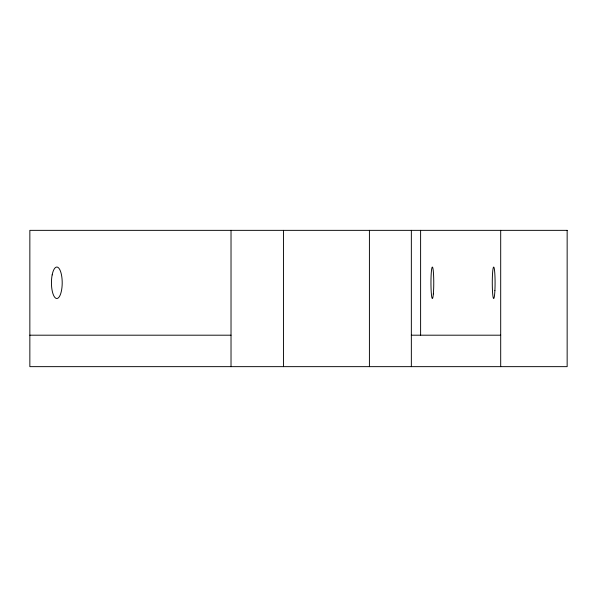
<?xml version="1.0" encoding="UTF-8"?>
<svg xmlns="http://www.w3.org/2000/svg" width="597" height="597" viewBox="0 0 597 597"><rect width="100%" height="100%" fill="white"/><g stroke="black" fill="none" stroke-linecap="round" stroke-linejoin="round"><path stroke-width="0.9" d="M29.85 335.193L231.024 335.193M411.303 335.193L500.696 335.193M500.696 230.352L500.696 366.648M420.609 230.352L420.609 335.193M411.348 230.352L411.348 366.648M369.416 230.352L369.416 366.648M283.448 230.352L283.448 366.648M231.024 230.352L231.024 366.648M567.15 230.352L29.85 230.352L29.85 366.648L567.15 366.648L567.15 230.352M433.347 293.896A15.723 1.395 -90 0 0 432.721 267.583A15.723 1.395 -90 0 0 431.012 286.844A15.723 1.395 -90 0 0 433.347 293.896M494.891 290.635A15.723 1.395 -90 0 0 493.682 267.046A15.723 1.395 -90 0 0 492.473 290.635A15.723 1.395 -90 0 0 494.891 290.635M52.163 274.911A15.723 5.38 90 0 0 56.827 298.5A15.723 5.38 90 0 0 61.484 274.911A15.723 5.38 90 0 0 52.163 274.911"/></g></svg>
